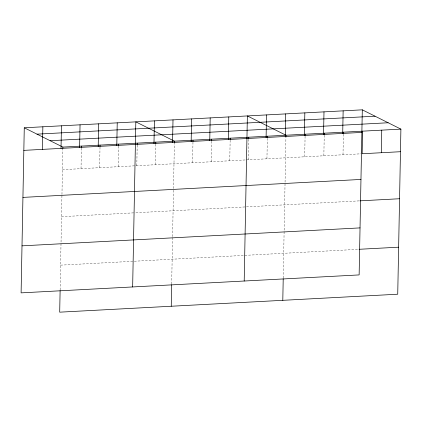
<?xml version="1.0" encoding="UTF-8"?>
<svg xmlns="http://www.w3.org/2000/svg" width="422" height="422" viewBox="0 0 422 422"><rect width="100%" height="100%" fill="white"/><g stroke="black" fill="none" stroke-linecap="round" stroke-linejoin="round"><path stroke-width="0.32" stroke-dasharray="2.11 1.58" d="M60.124 289.961L61.944 195.138M61.96 194.484L62.841 148.37M81.024 168.679L81.435 147.383M99.618 167.692L100.025 146.397M118.207 166.706L118.619 145.411M136.802 165.714L137.208 144.424M155.391 164.728L155.802 143.438M171.675 284.038L172.572 237.254M172.587 236.61L173.495 189.214M173.511 188.56L174.392 142.446M192.574 162.755L192.986 141.46M211.169 161.768L211.575 140.473M229.758 160.777L230.169 139.487M248.352 159.79L248.758 138.5M266.941 158.804L267.353 137.509M283.225 278.114L285.942 136.522M304.689 156.799L305.101 135.504M323.848 155.781L324.228 135.778M343.002 154.763L343.408 133.468M62.435 169.665L245.789 159.927M246.427 159.896L360.879 153.814M61.533 216.692L134.618 212.809M135.9 212.741L359.977 200.84M60.599 265.143L358.41 249.328"/><path stroke-width="0.63" d="M24.27 127.782L21.1 292.873L359.133 274.917L362.303 109.831L24.27 127.782L62.867 147.083L400.9 129.127L397.73 294.218L59.697 312.169L60.114 290.616M42.427 149.383L42.859 126.795M61.021 148.391L61.454 125.809M62.841 148.37L62.867 147.083M79.61 147.405L80.043 124.822M81.435 147.383L81.462 146.096M98.205 146.418L98.637 123.836M100.025 146.397L100.051 145.105M116.794 145.432L117.226 122.844M118.619 145.411L118.645 144.118M132.65 286.949L135.821 121.858L174.418 141.159L174.392 142.446M137.208 144.424L137.234 143.132M153.977 143.454L154.41 120.871M155.802 143.438L155.829 142.145M172.572 142.467L173.004 119.885M171.248 306.245L171.664 284.692M191.161 141.481L191.593 118.898M192.986 141.46L193.012 140.167M209.755 140.494L210.188 117.907M211.575 140.473L211.601 139.181M228.344 139.508L228.777 116.92M230.169 139.487L230.196 138.194M244.201 281.02L247.371 115.934L285.968 135.23L285.942 136.522M248.758 138.5L248.785 137.208M266.092 137.503L266.525 114.916M267.353 137.509L267.379 136.222M285.246 136.485L285.683 113.898M282.798 300.322L283.215 278.768M304.404 135.467L304.837 112.88M305.101 135.504L305.122 134.217M323.558 134.449L323.99 111.862M324.244 135.135L324.281 133.199M342.711 133.431L343.144 110.849M343.408 133.468L343.434 132.181M362.588 131.163L362.155 153.745L400.467 151.714M381.309 152.732L381.746 130.145M37.009 134.154L375.037 116.198M50.128 140.716L388.161 122.76M23.838 150.369L361.87 132.413M22.936 197.396L360.963 179.44M359.977 200.84L399.565 198.741M22.002 245.847L360.035 227.891M359.048 249.291L398.632 247.192M362.303 109.831L400.9 129.127"/></g></svg>
